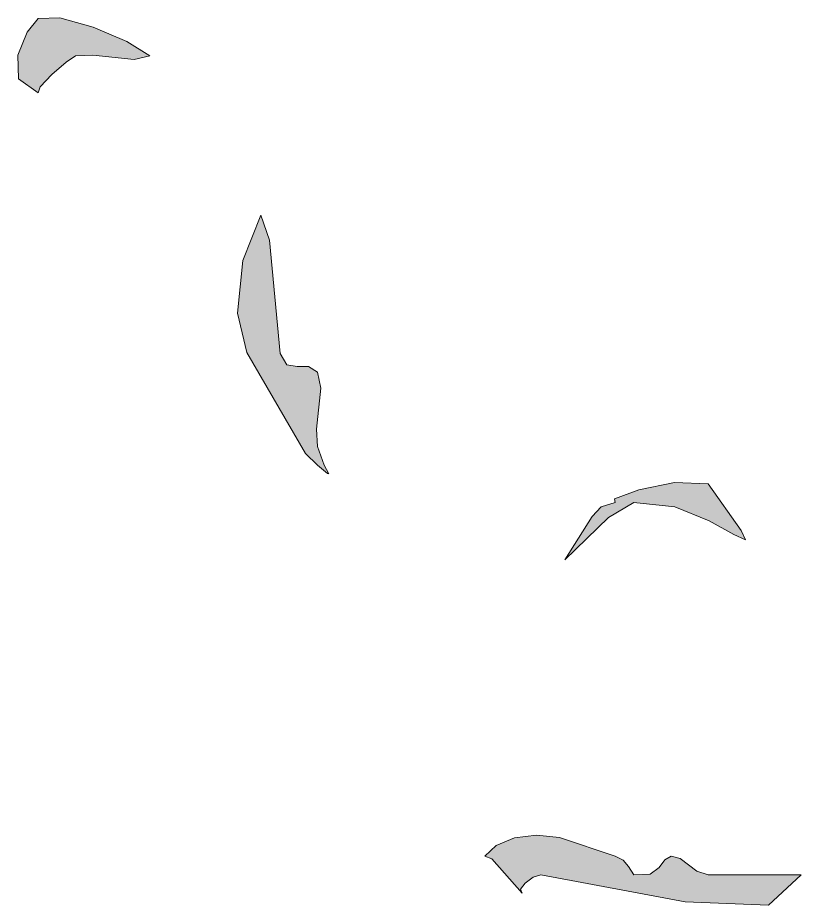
# Model space of a CAD drawing. Header units: inches. Extents: x -493 to 494, y -382 to 902.
# Drawn here: x -493.28 to -488.83, y 550.73 to 555.78 of the extents above; entities that cross this region are included whole.
import ezdxf

# ---------------------------------------------------------------- set-up
doc = ezdxf.new("R2010")
doc.units = ezdxf.units.IN
doc.header["$MEASUREMENT"] = 0
doc.layers.add('Layer 1', color=7, linetype='Continuous')

msp = doc.modelspace()

# ---------------------------------------------------------------- hatches: boundary and pattern name
at = {"layer": 'Layer 1', "true_color": 0xffffff}
h = msp.add_hatch(color=7, dxfattribs=at)
edge = h.paths.add_edge_path()
edge.add_spline(control_points=[(-492.5308, 555.562), (-492.5308, 555.562), (-492.6211, 555.541), (-492.6211, 555.541), (-492.6211, 555.541), (-492.855, 555.5664), (-492.855, 555.5664), (-492.855, 555.5664), (-492.9541, 555.562), (-492.9541, 555.562), (-492.9541, 555.562), (-493.0068, 555.5264), (-493.0068, 555.5264), (-493.0068, 555.5264), (-493.0879, 555.4561), (-493.0879, 555.4561), (-493.0879, 555.4561), (-493.1553, 555.3857), (-493.1553, 555.3857), (-493.1553, 555.3857), (-493.166, 555.3506), (-493.166, 555.3506), (-493.166, 555.3506), (-493.2778, 555.4316), (-493.2778, 555.4316), (-493.2778, 555.4316), (-493.2827, 555.5649), (-493.2827, 555.5649), (-493.2827, 555.5649), (-493.2295, 555.6968), (-493.2295, 555.6968), (-493.2295, 555.6968), (-493.166, 555.7739), (-493.166, 555.7739), (-493.166, 555.7739), (-493.0425, 555.7783), (-493.0425, 555.7783), (-493.0425, 555.7783), (-492.8535, 555.7246), (-492.8535, 555.7246), (-492.8535, 555.7246), (-492.6626, 555.6426), (-492.6626, 555.6426), (-492.6626, 555.6426), (-492.5308, 555.562), (-492.5308, 555.562), (-492.5308, 555.562), (-492.5308, 555.562), (-492.5308, 555.562), (-492.5308, 555.562), (-492.5308, 555.562), (-492.5308, 555.562)], knot_values=[0, 0, 0, 0, 1, 1, 1, 2, 2, 2, 3, 3, 3, 4, 4, 4, 5, 5, 5, 6, 6, 6, 7, 7, 7, 8, 8, 8, 9, 9, 9, 10, 10, 10, 11, 11, 11, 12, 12, 12, 13, 13, 13, 14, 14, 14, 15, 15, 15, 16, 16, 16, 17, 17, 17, 17], degree=3, periodic=1)
h = msp.add_hatch(color=7, dxfattribs=at)
edge = h.paths.add_edge_path()
edge.add_spline(control_points=[(-491.5781, 553.2329), (-491.5781, 553.2329), (-491.6465, 553.2993), (-491.6465, 553.2993), (-491.6465, 553.2993), (-491.979, 553.8735), (-491.979, 553.8735), (-491.979, 553.8735), (-492.0332, 554.0972), (-492.0332, 554.0972), (-492.0332, 554.0972), (-492.0015, 554.3975), (-492.0015, 554.3975), (-492.0015, 554.3975), (-491.9004, 554.6558), (-491.9004, 554.6558), (-491.9004, 554.6558), (-491.8511, 554.5127), (-491.8511, 554.5127), (-491.8511, 554.5127), (-491.7896, 553.8682), (-491.7896, 553.8682), (-491.7896, 553.8682), (-491.7515, 553.8032), (-491.7515, 553.8032), (-491.7515, 553.8032), (-491.6929, 553.7939), (-491.6929, 553.7939), (-491.6929, 553.7939), (-491.6294, 553.7949), (-491.6294, 553.7949), (-491.6294, 553.7949), (-491.5781, 553.7622), (-491.5781, 553.7622), (-491.5781, 553.7622), (-491.5576, 553.6709), (-491.5576, 553.6709), (-491.5576, 553.6709), (-491.583, 553.4375), (-491.583, 553.4375), (-491.583, 553.4375), (-491.5781, 553.3384), (-491.5781, 553.3384), (-491.5781, 553.3384), (-491.5391, 553.2334), (-491.5391, 553.2334), (-491.5391, 553.2334), (-491.5137, 553.1836), (-491.5137, 553.1836), (-491.5137, 553.1836), (-491.5205, 553.1851), (-491.5205, 553.1851), (-491.5205, 553.1851), (-491.5781, 553.2329), (-491.5781, 553.2329), (-491.5781, 553.2329), (-491.5781, 553.2329), (-491.5781, 553.2329), (-491.5781, 553.2329), (-491.5781, 553.2329), (-491.5781, 553.2329)], knot_values=[0, 0, 0, 0, 1, 1, 1, 2, 2, 2, 3, 3, 3, 4, 4, 4, 5, 5, 5, 6, 6, 6, 7, 7, 7, 8, 8, 8, 9, 9, 9, 10, 10, 10, 11, 11, 11, 12, 12, 12, 13, 13, 13, 14, 14, 14, 15, 15, 15, 16, 16, 16, 17, 17, 17, 18, 18, 18, 19, 19, 19, 20, 20, 20, 20], degree=3, periodic=1)
h = msp.add_hatch(color=7, dxfattribs=at)
edge = h.paths.add_edge_path()
edge.add_spline(control_points=[(-489.8838, 553.021), (-489.8838, 553.021), (-489.8872, 553.042), (-489.8872, 553.042), (-489.8872, 553.042), (-489.749, 553.0928), (-489.749, 553.0928), (-489.749, 553.0928), (-489.5459, 553.1338), (-489.5459, 553.1338), (-489.5459, 553.1338), (-489.3545, 553.127), (-489.3545, 553.127), (-489.3545, 553.127), (-489.167, 552.8618), (-489.167, 552.8618), (-489.167, 552.8618), (-489.1426, 552.8091), (-489.1426, 552.8091), (-489.1426, 552.8091), (-489.2095, 552.8379), (-489.2095, 552.8379), (-489.2095, 552.8379), (-489.3486, 552.917), (-489.3486, 552.917), (-489.3486, 552.917), (-489.5435, 552.9956), (-489.5435, 552.9956), (-489.5435, 552.9956), (-489.7778, 553.021), (-489.7778, 553.021), (-489.7778, 553.021), (-489.9214, 552.9351), (-489.9214, 552.9351), (-489.9214, 552.9351), (-490.1709, 552.6953), (-490.1709, 552.6953), (-490.1709, 552.6953), (-490.0156, 552.9419), (-490.0156, 552.9419), (-490.0156, 552.9419), (-489.9629, 552.9956), (-489.9629, 552.9956), (-489.9629, 552.9956), (-489.8838, 553.021), (-489.8838, 553.021), (-489.8838, 553.021), (-489.8838, 553.021), (-489.8838, 553.021), (-489.8838, 553.021), (-489.8838, 553.021), (-489.8838, 553.021)], knot_values=[0, 0, 0, 0, 1, 1, 1, 2, 2, 2, 3, 3, 3, 4, 4, 4, 5, 5, 5, 6, 6, 6, 7, 7, 7, 8, 8, 8, 9, 9, 9, 10, 10, 10, 11, 11, 11, 12, 12, 12, 13, 13, 13, 14, 14, 14, 15, 15, 15, 16, 16, 16, 17, 17, 17, 17], degree=3, periodic=1)
h = msp.add_hatch(color=7, dxfattribs=at)
edge = h.paths.add_edge_path()
edge.add_spline(control_points=[(-490.625, 551.0093), (-490.625, 551.0093), (-490.5601, 551.0703), (-490.5601, 551.0703), (-490.5601, 551.0703), (-490.4565, 551.1123), (-490.4565, 551.1123), (-490.4565, 551.1123), (-490.3311, 551.1289), (-490.3311, 551.1289), (-490.3311, 551.1289), (-490.2012, 551.1152), (-490.2012, 551.1152), (-490.2012, 551.1152), (-489.8838, 551.0093), (-489.8838, 551.0093), (-489.8838, 551.0093), (-489.8389, 550.9854), (-489.8389, 550.9854), (-489.8389, 550.9854), (-489.8076, 550.9502), (-489.8076, 550.9502), (-489.8076, 550.9502), (-489.7778, 550.9033), (-489.7778, 550.9033), (-489.7778, 550.9033), (-489.6855, 550.9067), (-489.6855, 550.9067), (-489.6855, 550.9067), (-489.6333, 550.9438), (-489.6333, 550.9438), (-489.6333, 550.9438), (-489.6006, 550.9873), (-489.6006, 550.9873), (-489.6006, 550.9873), (-489.5659, 551.0093), (-489.5659, 551.0093), (-489.5659, 551.0093), (-489.5142, 550.9956), (-489.5142, 550.9956), (-489.5142, 550.9956), (-489.4185, 550.9229), (-489.4185, 550.9229), (-489.4185, 550.9229), (-489.3545, 550.9033), (-489.3545, 550.9033), (-489.3545, 550.9033), (-488.8252, 550.9033), (-488.8252, 550.9033), (-488.8252, 550.9033), (-489.0117, 550.7295), (-489.0117, 550.7295), (-489.0117, 550.7295), (-489.4863, 550.749), (-489.4863, 550.749), (-489.4863, 550.749), (-490.3071, 550.9033), (-490.3071, 550.9033), (-490.3071, 550.9033), (-490.3511, 550.8892), (-490.3511, 550.8892), (-490.3511, 550.8892), (-490.396, 550.856), (-490.396, 550.856), (-490.396, 550.856), (-490.4229, 550.8203), (-490.4229, 550.8203), (-490.4229, 550.8203), (-490.4131, 550.7974), (-490.4131, 550.7974), (-490.4131, 550.7974), (-490.585, 550.9941), (-490.585, 550.9941), (-490.585, 550.9941), (-490.625, 551.0093), (-490.625, 551.0093), (-490.625, 551.0093), (-490.625, 551.0093), (-490.625, 551.0093), (-490.625, 551.0093), (-490.625, 551.0093), (-490.625, 551.0093)], knot_values=[0, 0, 0, 0, 1, 1, 1, 2, 2, 2, 3, 3, 3, 4, 4, 4, 5, 5, 5, 6, 6, 6, 7, 7, 7, 8, 8, 8, 9, 9, 9, 10, 10, 10, 11, 11, 11, 12, 12, 12, 13, 13, 13, 14, 14, 14, 15, 15, 15, 16, 16, 16, 17, 17, 17, 18, 18, 18, 19, 19, 19, 20, 20, 20, 21, 21, 21, 22, 22, 22, 23, 23, 23, 24, 24, 24, 25, 25, 25, 26, 26, 26, 27, 27, 27, 27], degree=3, periodic=1)

# ---------------------------------------------------------------- linework, layer by layer
at = {"layer": 'Layer 1', "lineweight": 0}
for points, knots in [([(-492.5308, 555.562), (-492.5308, 555.562), (-492.6211, 555.541), (-492.6211, 555.541), (-492.6211, 555.541), (-492.855, 555.5664), (-492.855, 555.5664), (-492.855, 555.5664), (-492.9541, 555.562), (-492.9541, 555.562), (-492.9541, 555.562), (-493.0068, 555.5264), (-493.0068, 555.5264), (-493.0068, 555.5264), (-493.0879, 555.4561), (-493.0879, 555.4561), (-493.0879, 555.4561), (-493.1553, 555.3857), (-493.1553, 555.3857), (-493.1553, 555.3857), (-493.166, 555.3506), (-493.166, 555.3506), (-493.166, 555.3506), (-493.2778, 555.4316), (-493.2778, 555.4316), (-493.2778, 555.4316), (-493.2827, 555.5649), (-493.2827, 555.5649), (-493.2827, 555.5649), (-493.2295, 555.6968), (-493.2295, 555.6968), (-493.2295, 555.6968), (-493.166, 555.7739), (-493.166, 555.7739), (-493.166, 555.7739), (-493.0425, 555.7783), (-493.0425, 555.7783), (-493.0425, 555.7783), (-492.8535, 555.7246), (-492.8535, 555.7246), (-492.8535, 555.7246), (-492.6626, 555.6426), (-492.6626, 555.6426), (-492.6626, 555.6426), (-492.5308, 555.562), (-492.5308, 555.562), (-492.5308, 555.562), (-492.5308, 555.562), (-492.5308, 555.562), (-492.5308, 555.562), (-492.5308, 555.562), (-492.5308, 555.562)], [0, 0, 0, 0, 1, 1, 1, 2, 2, 2, 3, 3, 3, 4, 4, 4, 5, 5, 5, 6, 6, 6, 7, 7, 7, 8, 8, 8, 9, 9, 9, 10, 10, 10, 11, 11, 11, 12, 12, 12, 13, 13, 13, 14, 14, 14, 15, 15, 15, 16, 16, 16, 17, 17, 17, 17]), ([(-491.5781, 553.2329), (-491.5781, 553.2329), (-491.6465, 553.2993), (-491.6465, 553.2993), (-491.6465, 553.2993), (-491.979, 553.8735), (-491.979, 553.8735), (-491.979, 553.8735), (-492.0332, 554.0972), (-492.0332, 554.0972), (-492.0332, 554.0972), (-492.0015, 554.3975), (-492.0015, 554.3975), (-492.0015, 554.3975), (-491.9004, 554.6558), (-491.9004, 554.6558), (-491.9004, 554.6558), (-491.8511, 554.5127), (-491.8511, 554.5127), (-491.8511, 554.5127), (-491.7896, 553.8682), (-491.7896, 553.8682), (-491.7896, 553.8682), (-491.7515, 553.8032), (-491.7515, 553.8032), (-491.7515, 553.8032), (-491.6929, 553.7939), (-491.6929, 553.7939), (-491.6929, 553.7939), (-491.6294, 553.7949), (-491.6294, 553.7949), (-491.6294, 553.7949), (-491.5781, 553.7622), (-491.5781, 553.7622), (-491.5781, 553.7622), (-491.5576, 553.6709), (-491.5576, 553.6709), (-491.5576, 553.6709), (-491.583, 553.4375), (-491.583, 553.4375), (-491.583, 553.4375), (-491.5781, 553.3384), (-491.5781, 553.3384), (-491.5781, 553.3384), (-491.5391, 553.2334), (-491.5391, 553.2334), (-491.5391, 553.2334), (-491.5137, 553.1836), (-491.5137, 553.1836), (-491.5137, 553.1836), (-491.5205, 553.1851), (-491.5205, 553.1851), (-491.5205, 553.1851), (-491.5781, 553.2329), (-491.5781, 553.2329), (-491.5781, 553.2329), (-491.5781, 553.2329), (-491.5781, 553.2329), (-491.5781, 553.2329), (-491.5781, 553.2329), (-491.5781, 553.2329)], [0, 0, 0, 0, 1, 1, 1, 2, 2, 2, 3, 3, 3, 4, 4, 4, 5, 5, 5, 6, 6, 6, 7, 7, 7, 8, 8, 8, 9, 9, 9, 10, 10, 10, 11, 11, 11, 12, 12, 12, 13, 13, 13, 14, 14, 14, 15, 15, 15, 16, 16, 16, 17, 17, 17, 18, 18, 18, 19, 19, 19, 20, 20, 20, 20]), ([(-489.8838, 553.021), (-489.8838, 553.021), (-489.8872, 553.042), (-489.8872, 553.042), (-489.8872, 553.042), (-489.749, 553.0928), (-489.749, 553.0928), (-489.749, 553.0928), (-489.5459, 553.1338), (-489.5459, 553.1338), (-489.5459, 553.1338), (-489.3545, 553.127), (-489.3545, 553.127), (-489.3545, 553.127), (-489.167, 552.8618), (-489.167, 552.8618), (-489.167, 552.8618), (-489.1426, 552.8091), (-489.1426, 552.8091), (-489.1426, 552.8091), (-489.2095, 552.8379), (-489.2095, 552.8379), (-489.2095, 552.8379), (-489.3486, 552.917), (-489.3486, 552.917), (-489.3486, 552.917), (-489.5435, 552.9956), (-489.5435, 552.9956), (-489.5435, 552.9956), (-489.7778, 553.021), (-489.7778, 553.021), (-489.7778, 553.021), (-489.9214, 552.9351), (-489.9214, 552.9351), (-489.9214, 552.9351), (-490.1709, 552.6953), (-490.1709, 552.6953), (-490.1709, 552.6953), (-490.0156, 552.9419), (-490.0156, 552.9419), (-490.0156, 552.9419), (-489.9629, 552.9956), (-489.9629, 552.9956), (-489.9629, 552.9956), (-489.8838, 553.021), (-489.8838, 553.021), (-489.8838, 553.021), (-489.8838, 553.021), (-489.8838, 553.021), (-489.8838, 553.021), (-489.8838, 553.021), (-489.8838, 553.021)], [0, 0, 0, 0, 1, 1, 1, 2, 2, 2, 3, 3, 3, 4, 4, 4, 5, 5, 5, 6, 6, 6, 7, 7, 7, 8, 8, 8, 9, 9, 9, 10, 10, 10, 11, 11, 11, 12, 12, 12, 13, 13, 13, 14, 14, 14, 15, 15, 15, 16, 16, 16, 17, 17, 17, 17]), ([(-490.625, 551.0093), (-490.625, 551.0093), (-490.5601, 551.0703), (-490.5601, 551.0703), (-490.5601, 551.0703), (-490.4565, 551.1123), (-490.4565, 551.1123), (-490.4565, 551.1123), (-490.3311, 551.1289), (-490.3311, 551.1289), (-490.3311, 551.1289), (-490.2012, 551.1152), (-490.2012, 551.1152), (-490.2012, 551.1152), (-489.8838, 551.0093), (-489.8838, 551.0093), (-489.8838, 551.0093), (-489.8389, 550.9854), (-489.8389, 550.9854), (-489.8389, 550.9854), (-489.8076, 550.9502), (-489.8076, 550.9502), (-489.8076, 550.9502), (-489.7778, 550.9033), (-489.7778, 550.9033), (-489.7778, 550.9033), (-489.6855, 550.9067), (-489.6855, 550.9067), (-489.6855, 550.9067), (-489.6333, 550.9438), (-489.6333, 550.9438), (-489.6333, 550.9438), (-489.6006, 550.9873), (-489.6006, 550.9873), (-489.6006, 550.9873), (-489.5659, 551.0093), (-489.5659, 551.0093), (-489.5659, 551.0093), (-489.5142, 550.9956), (-489.5142, 550.9956), (-489.5142, 550.9956), (-489.4185, 550.9229), (-489.4185, 550.9229), (-489.4185, 550.9229), (-489.3545, 550.9033), (-489.3545, 550.9033), (-489.3545, 550.9033), (-488.8252, 550.9033), (-488.8252, 550.9033), (-488.8252, 550.9033), (-489.0117, 550.7295), (-489.0117, 550.7295), (-489.0117, 550.7295), (-489.4863, 550.749), (-489.4863, 550.749), (-489.4863, 550.749), (-490.3071, 550.9033), (-490.3071, 550.9033), (-490.3071, 550.9033), (-490.3511, 550.8892), (-490.3511, 550.8892), (-490.3511, 550.8892), (-490.396, 550.856), (-490.396, 550.856), (-490.396, 550.856), (-490.4229, 550.8203), (-490.4229, 550.8203), (-490.4229, 550.8203), (-490.4131, 550.7974), (-490.4131, 550.7974), (-490.4131, 550.7974), (-490.585, 550.9941), (-490.585, 550.9941), (-490.585, 550.9941), (-490.625, 551.0093), (-490.625, 551.0093), (-490.625, 551.0093), (-490.625, 551.0093), (-490.625, 551.0093), (-490.625, 551.0093), (-490.625, 551.0093), (-490.625, 551.0093)], [0, 0, 0, 0, 1, 1, 1, 2, 2, 2, 3, 3, 3, 4, 4, 4, 5, 5, 5, 6, 6, 6, 7, 7, 7, 8, 8, 8, 9, 9, 9, 10, 10, 10, 11, 11, 11, 12, 12, 12, 13, 13, 13, 14, 14, 14, 15, 15, 15, 16, 16, 16, 17, 17, 17, 18, 18, 18, 19, 19, 19, 20, 20, 20, 21, 21, 21, 22, 22, 22, 23, 23, 23, 24, 24, 24, 25, 25, 25, 26, 26, 26, 27, 27, 27, 27])]:
    msp.add_open_spline(points, degree=3, knots=knots, dxfattribs=at)

doc.saveas('drawing.dxf')
